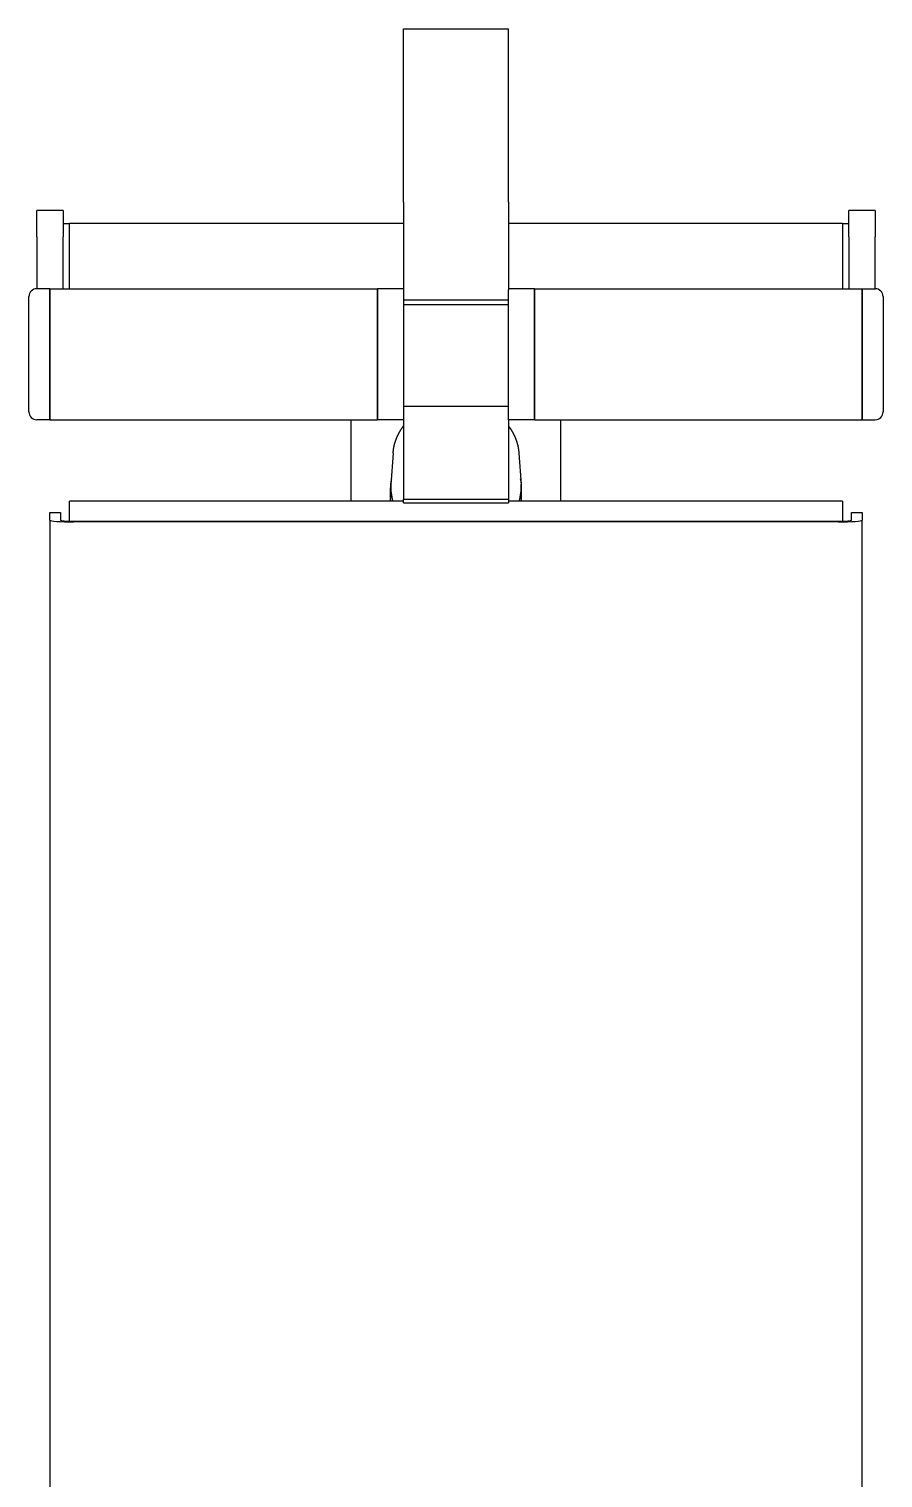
# Model space of a CAD drawing. Header units: millimetres. Extents: x -396 to 32754, y 354 to 22128.
# Drawn here: x 14363 to 14689, y 1944 to 2497 of the extents above; entities that cross this region are included whole.
import ezdxf

# ---------------------------------------------------------------- set-up
doc = ezdxf.new("R2010")
doc.units = ezdxf.units.MM
doc.layers.add('equipments', color=250, linetype='Continuous')
doc.layers.add('furniture', color=26, linetype='Continuous')

# ---------------------------------------------------------------- blocks, each defined once
blk = doc.blocks.new('Fit13')
at = {"layer": 'equipments'}
for p, q in [((-20, 1382.42), (-20, 1448.59)), ((-20, 1448.59), (20, 1448.59)), ((20, 1382.42), (20, 1448.59)), ((-150, 1379.31), (-160, 1379.31)), ((-160, 1369.31), (-160, 1379.31)), ((-150, 1379.31), (-150, 1369.31)), ((-20, 1382.42), (-20, 1348.98)), ((20, 1382.42), (20, 1348.98)), ((160, 1379.31), (150, 1379.31)), ((150, 1369.31), (150, 1379.31)), ((160, 1379.31), (160, 1369.31)), ((-150, 1374.31), (-147.5, 1374.31)), ((-20, 1374.31), (-147.5, 1374.31)), ((-147.5, 1362.56), (-147.5, 1374.31)), ((147.5, 1374.31), (20, 1374.31)), ((147.5, 1374.31), (150, 1374.31)), ((147.5, 1374.31), (147.5, 1362.56)), ((-160, 1369.31), (-160, 1349.45)), ((-150, 1349.45), (-150, 1369.31)), ((150, 1369.31), (150, 1349.45)), ((160, 1349.45), (160, 1369.31)), ((-147.5, 1349.45), (-147.5, 1362.56)), ((147.5, 1362.56), (147.5, 1349.45)), ((-163, 1302.45), (-163, 1346.45)), ((-155, 1349.45), (-160, 1349.45)), ((-155, 1349.45), (-30, 1349.45)), ((-155, 1299.45), (-155, 1349.45)), ((-155, 1349.45), (-155, 1299.45)), ((-30, 1337.7), (-30, 1349.45)), ((-20, 1349.45), (-30, 1349.45)), ((-30, 1349.45), (-30, 1299.45)), ((-20, 1348.98), (-20, 1337.7)), ((-20, 1345.26), (20, 1345.26)), ((30, 1349.45), (20, 1349.45)), ((20, 1337.7), (20, 1348.98)), ((30, 1349.45), (155, 1349.45)), ((30, 1349.45), (30, 1337.7)), ((30, 1299.45), (30, 1349.45)), ((155, 1349.45), (160, 1349.45)), ((155, 1349.45), (155, 1299.45)), ((155, 1299.45), (155, 1349.45)), ((163, 1346.45), (163, 1302.45)), ((-20, 1343.47), (20, 1343.47)), ((-30, 1299.45), (-30, 1337.7)), ((-20, 1337.7), (-20, 1299.45)), ((20, 1299.45), (20, 1337.7)), ((30, 1337.7), (30, 1299.45)), ((20, 1304.45), (-20, 1304.45)), ((-155, 1299.45), (-160, 1299.45)), ((-155, 1299.45), (-30, 1299.45)), ((-40, 1268.31), (-40, 1299.45)), ((-20, 1299.45), (-30, 1299.45)), ((-20, 1299.45), (-20, 1269.17)), ((20, 1299.45), (20, 1269.17)), ((30, 1299.45), (20, 1299.45)), ((30, 1299.45), (155, 1299.45)), ((40, 1268.31), (40, 1299.45)), ((155, 1299.45), (160, 1299.45)), ((-23.99, 1286.71), (-24.83, 1274.74)), ((23.99, 1286.71), (24.83, 1274.74)), ((-25, 1268.31), (-25, 1273.44)), ((25, 1268.31), (25, 1273.44)), ((-20, 1268.31), (-147.5, 1268.31)), ((-147.5, 1260.76), (-147.5, 1268.31)), ((-20, 1269.17), (20, 1269.17)), ((-20, 1267.76), (-20, 1269.17)), ((-20, 1267.76), (20, 1267.76)), ((20, 1269.17), (20, 1267.76)), ((147.5, 1268.31), (20, 1268.31)), ((147.5, 1268.31), (147.5, 1260.76)), ((-155, 1263.95), (-155, 1263.98)), ((-155, 1263.98), (-151, 1263.98)), ((-155, 1261.09), (-155, 1263.95)), ((-151, 1263.98), (-151, 1263.95)), ((-151, 1263.95), (-151, 1261.09)), ((151, 1263.95), (151, 1263.98)), ((151, 1263.98), (155, 1263.98)), ((151, 1261.09), (151, 1263.95)), ((155, 1263.98), (155, 1263.95)), ((155, 1263.95), (155, 1261.09)), ((-155, 1261.09), (-155, 582.75)), ((-146, 1260.75), (146, 1260.75)), ((146, 1260.47), (-146, 1260.47)), ((155, 582.75), (155, 1261.09))]:
    blk.add_line(p, q, dxfattribs=at)
for centre, start, end in [((-160, 1346.45), 90, 180), ((160, 1346.45), 0, 90), ((-160, 1302.45), 180, 270), ((160, 1302.45), 270, 0)]:
    blk.add_arc(centre, 3, start, end, dxfattribs=at)
for centre, major_axis, ratio, start_param, end_param in [((0, 1273.44), (25, 0), 0.866025, 2.980239, 3.380847), ((0, 1273.44), (24.87, 0), 0.866025, 3.081071, 3.382092), ((0, 1273.44), (24.87, 0), 0.866025, -0.2405, 0.060521), ((0, 1273.44), (25, 0), 0.866025, -0.239254, 0.161353), ((-146, 1261.09), (9, 0), 0.069756, 3.141593, 4.712389), ((-146, 1261.09), (5, 0), 0.069756, 3.141593, 4.712389), ((146, 1261.09), (9, 0), 0.069756, -1.570796, 0), ((146, 1261.09), (5, 0), 0.069756, -1.570796, 0)]:
    blk.add_ellipse(centre, major_axis=major_axis, ratio=ratio, start_param=start_param, end_param=end_param, dxfattribs=at)
for points in [[(-21.88, 1294.1), (-21.72, 1294.41)], [(-21.72, 1294.41), (-21.55, 1294.71)], [(-21.55, 1294.71), (-21.38, 1295)], [(-21.38, 1295), (-21.21, 1295.3)], [(-21.21, 1295.3), (-21.02, 1295.59)], [(-21.02, 1295.59), (-20.83, 1295.88)], [(-20.83, 1295.88), (-20.64, 1296.17)], [(-20.64, 1296.17), (-20.44, 1296.46)], [(-20.44, 1296.46), (-20.24, 1296.74)], [(-20.24, 1296.74), (-20.03, 1297.02)], [(-20.03, 1297.02), (-20, 1297.06)], [(20, 1297.06), (20.05, 1296.99)], [(20.05, 1296.99), (20.26, 1296.71)], [(20.26, 1296.71), (20.47, 1296.42)], [(20.47, 1296.42), (20.67, 1296.13)], [(20.67, 1296.13), (20.86, 1295.84)], [(20.86, 1295.84), (21.05, 1295.55)], [(21.05, 1295.55), (21.23, 1295.25)], [(21.23, 1295.25), (21.41, 1294.96)], [(21.41, 1294.96), (21.58, 1294.66)], [(21.58, 1294.66), (21.75, 1294.36)], [(-23.74, 1288.7), (-23.68, 1289.03)], [(-23.68, 1289.03), (-23.61, 1289.35)], [(-23.61, 1289.35), (-23.54, 1289.68)], [(-23.54, 1289.68), (-23.46, 1290.01)], [(-23.46, 1290.01), (-23.37, 1290.33)], [(-23.37, 1290.33), (-23.28, 1290.65)], [(-23.28, 1290.65), (-23.18, 1290.98)], [(-23.18, 1290.98), (-23.08, 1291.3)], [(-23.08, 1291.3), (-22.97, 1291.61)], [(-22.97, 1291.61), (-22.85, 1291.93)], [(-22.85, 1291.93), (-22.73, 1292.25)], [(-22.73, 1292.25), (-22.6, 1292.56)], [(-22.6, 1292.56), (-22.47, 1292.87)], [(-22.47, 1292.87), (-22.33, 1293.18)], [(-22.33, 1293.18), (-22.19, 1293.49)], [(-22.19, 1293.49), (-22.04, 1293.8)], [(-22.04, 1293.8), (-21.88, 1294.1)], [(21.75, 1294.36), (21.91, 1294.05)], [(21.91, 1294.05), (22.06, 1293.74)], [(22.06, 1293.74), (22.21, 1293.44)], [(22.21, 1293.44), (22.36, 1293.13)], [(22.36, 1293.13), (22.5, 1292.81)], [(22.5, 1292.81), (22.63, 1292.5)], [(22.63, 1292.5), (22.76, 1292.18)], [(22.76, 1292.18), (22.88, 1291.86)], [(22.88, 1291.86), (22.99, 1291.54)], [(22.99, 1291.54), (23.1, 1291.22)], [(23.1, 1291.22), (23.2, 1290.9)], [(23.2, 1290.9), (23.3, 1290.57)], [(23.3, 1290.57), (23.39, 1290.24)], [(23.39, 1290.24), (23.48, 1289.92)], [(23.48, 1289.92), (23.56, 1289.59)], [(23.56, 1289.59), (23.62, 1289.3)], [(23.62, 1289.3), (23.68, 1289.02)], [(23.68, 1289.02), (23.73, 1288.73)], [(-23.99, 1286.71), (-23.96, 1287.04)], [(-23.96, 1287.04), (-23.93, 1287.38)], [(-23.93, 1287.38), (-23.89, 1287.71)], [(-23.89, 1287.71), (-23.85, 1288.04)], [(-23.85, 1288.04), (-23.8, 1288.37)], [(-23.8, 1288.37), (-23.74, 1288.7)], [(23.73, 1288.73), (23.78, 1288.44)], [(23.78, 1288.44), (23.83, 1288.16)], [(23.83, 1288.16), (23.87, 1287.87)], [(23.87, 1287.87), (23.91, 1287.58)], [(23.91, 1287.58), (23.94, 1287.29)], [(23.94, 1287.29), (23.97, 1287)], [(23.97, 1287), (23.99, 1286.71)]]:
    blk.add_open_spline(points, degree=1, dxfattribs=at)

msp = doc.modelspace()

# ---------------------------------------------------------------- block references
at = {"layer": 'furniture'}
msp.add_blockref('Fit13', (14526.2, 1048.19), dxfattribs=at)

doc.saveas('drawing.dxf')
